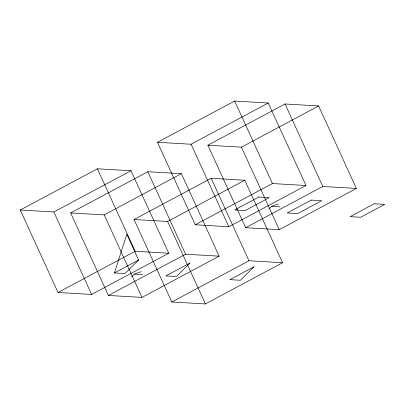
<?xml version="1.0" encoding="UTF-8"?>
<svg xmlns="http://www.w3.org/2000/svg" width="405" height="405" viewBox="0 0 405 405"><rect width="100%" height="100%" fill="white"/><g stroke="black" fill="none" stroke-linecap="round" stroke-linejoin="round"><path stroke-width="0.61" d="M114.438 272.924L126.79 234.232L138.591 260.01L124.932 273.537L114.438 272.924L138.55 260.04M131.655 276.787L134.379 274.089L141.304 271.633M268.895 209.056L271.618 206.358L278.539 203.902M20.25 210.013L97.408 168.784L130.997 170.743L168.758 253.231L91.606 294.455L58.016 292.496L20.25 210.013L53.84 211.967L130.997 170.743M157.489 142.282L234.642 101.053L268.231 103.012L305.998 185.5L228.84 226.724L195.25 224.77L157.489 142.282L191.074 144.241L268.231 103.012M70.632 212.949L147.79 171.72L181.379 173.679L219.14 256.168L141.988 297.392L108.398 295.437L70.632 212.949L104.222 214.908L181.379 173.679M207.871 145.218L285.029 103.989L318.613 105.948L356.38 188.436L279.222 229.66L245.638 227.706L207.871 145.218L241.456 147.177L318.613 105.948M134.035 219.5L211.192 178.276L244.782 180.23L282.548 262.718L205.391 303.947L171.801 301.988L134.035 219.5L167.624 221.459L244.782 180.23M58.016 292.496L135.174 251.272L168.758 253.231M195.25 224.77L272.408 183.541L305.998 185.5M108.398 295.437L185.556 254.208L219.14 256.168M245.638 227.706L322.79 186.477L356.38 188.436M171.801 301.988L248.959 260.759L282.548 262.718M271.618 206.358L280.017 206.844M134.379 274.089L142.778 274.575M285.029 103.989L322.79 186.477M234.642 101.053L272.408 183.541M241.456 147.177L279.222 229.66M211.192 178.276L248.959 260.759M191.074 144.241L228.84 226.724M147.79 171.72L185.556 254.208M167.624 221.459L205.391 303.947M97.408 168.784L135.174 251.272M104.222 214.908L141.988 297.392M53.84 211.967L91.606 294.455M189.98 263.037L176.367 276.534L165.868 275.921L189.98 263.037M254.006 266.774L240.393 280.265L229.898 279.652L254.006 266.774M258.795 197.038L234.682 209.922L245.177 210.529L269.29 197.65L258.795 197.038M311.278 200.095L287.165 212.979L297.66 213.592L321.772 200.708L311.278 200.095M374.255 203.766L350.143 216.65L360.637 217.262L384.75 204.378L374.255 203.766"/></g></svg>
